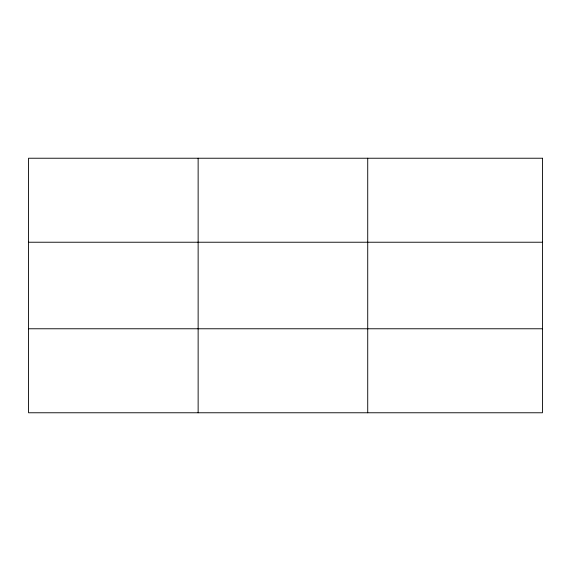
<?xml version="1.0" encoding="UTF-8"?>
<svg xmlns="http://www.w3.org/2000/svg" width="571" height="571" viewBox="0 0 571 571"><rect width="100%" height="100%" fill="white"/><g stroke="black" fill="none" stroke-linecap="round" stroke-linejoin="round"><path stroke-width="0.86" d="M198.137 412.769L198.137 158.231M367.724 412.769L367.724 158.231M28.55 242.232L542.45 242.232M28.55 328.768L542.45 328.768M542.45 158.231L28.55 158.231L28.55 412.769L542.45 412.769L542.45 158.231"/></g></svg>
